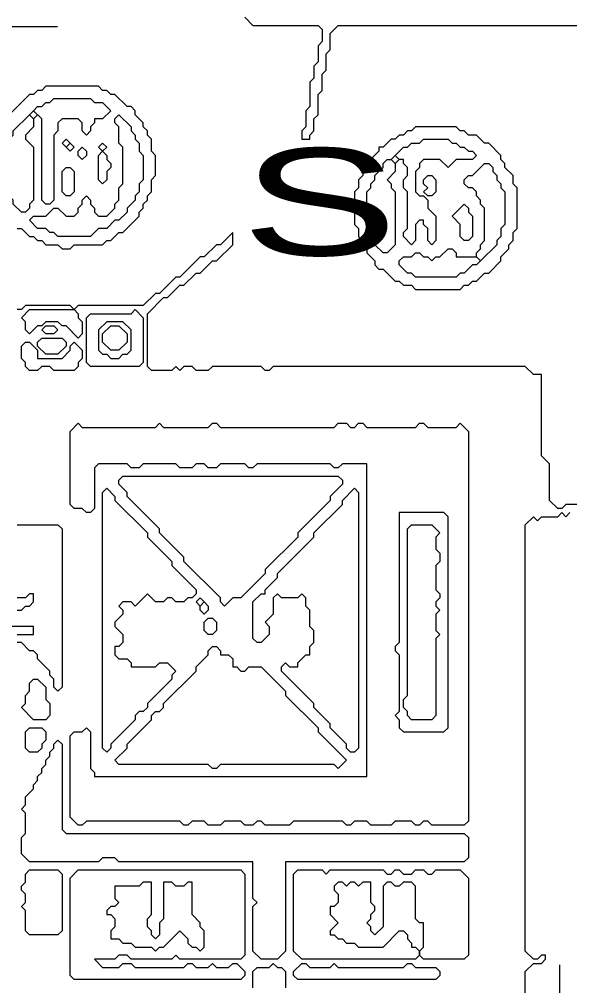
# Model space of a CAD drawing. Extents: x 20 to 3943, y 20 to 2783.
# Drawn here: x 2742.5 to 2877.9, y 1603.5 to 1841.5 of the extents above; entities that cross this region are included whole.
import ezdxf

# ---------------------------------------------------------------- set-up
doc = ezdxf.new("R2010")
doc.units = 0
for name, color, linetype, lineweight in [('OCR_TEXT', 6, 'Continuous', 0), ('TRACE_CURVE', 6, 'Continuous', 0), ('TRACE_STRAIGHT', 5, 'Continuous', 0), ('TRACE_TEXT_SYMBOL', 6, 'Continuous', 0)]:
    doc.layers.add(name, color=color, linetype=linetype, lineweight=lineweight)
doc.styles.add('wqy-unicode', font='wqy-unicode.lff')

msp = doc.modelspace()

# ---------------------------------------------------------------- linework, layer by layer
at = {"layer": 'TRACE_CURVE', "color": 6}
for points in [[(2798, 1842), (2800, 1840), (2816, 1840), (2817, 1839), (2817, 1836), (2816, 1835), (2816, 1831), (2815, 1830), (2815, 1827), (2814, 1826), (2814, 1820), (2813, 1819), (2813, 1815), (2812, 1814), (2812, 1812), (2814, 1812), (2814, 1813), (2815, 1814), (2815, 1817), (2816, 1818), (2816, 1823), (2817, 1824), (2817, 1828), (2818, 1829), (2818, 1833), (2819, 1834), (2819, 1838), (2821, 1840), (2936, 1840)], [(2774, 1756), (2774, 1769), (2778, 1773), (2779, 1773), (2782, 1776), (2783, 1776), (2786, 1779), (2787, 1779), (2790, 1782), (2791, 1782), (2795, 1786), (2795, 1789), (2792, 1786), (2791, 1786), (2788, 1783), (2787, 1783), (2782, 1778), (2781, 1778), (2777, 1774), (2776, 1774), (2773, 1771), (2757, 1771), (2756, 1770), (2755, 1771), (2744, 1771), (2743, 1770), (2742, 1770)], [(2880, 1722), (2877, 1722), (2876, 1721), (2875, 1721), (2873, 1723), (2873, 1732), (2871, 1734), (2871, 1754), (2869, 1754), (2867, 1756), (2805, 1756), (2804, 1755), (2803, 1755), (2802, 1756), (2790, 1756), (2789, 1755), (2786, 1755), (2785, 1756), (2783, 1756), (2782, 1755), (2781, 1756), (2780, 1755), (2775, 1755), (2774, 1756)], [(2757, 1742), (2758, 1741), (2776, 1741), (2777, 1742), (2778, 1741), (2789, 1741), (2790, 1742), (2791, 1742), (2792, 1741), (2820, 1741), (2821, 1742), (2823, 1742), (2824, 1741), (2825, 1741), (2826, 1742), (2827, 1742), (2828, 1741), (2840, 1741), (2841, 1742), (2842, 1742), (2843, 1741), (2850, 1741), (2851, 1742), (2853, 1740), (2853, 1644), (2852, 1643), (2844, 1643), (2843, 1644), (2842, 1644), (2841, 1643), (2840, 1643), (2839, 1644), (2835, 1644), (2834, 1643), (2829, 1643), (2828, 1644), (2825, 1644), (2824, 1643), (2823, 1643), (2822, 1644), (2810, 1644), (2809, 1643), (2803, 1643), (2802, 1644), (2801, 1644), (2800, 1643), (2798, 1643), (2797, 1644), (2793, 1644), (2792, 1643), (2789, 1643), (2788, 1644), (2785, 1644), (2784, 1643), (2783, 1643), (2782, 1644), (2759, 1644), (2758, 1643), (2757, 1643), (2755, 1645), (2755, 1665), (2756, 1666), (2758, 1666), (2759, 1667)], [(2759, 1667), (2760, 1666), (2760, 1657), (2761, 1656), (2761, 1655), (2828, 1655), (2828, 1732), (2822, 1732), (2821, 1731), (2820, 1731), (2819, 1732), (2801, 1732), (2800, 1731), (2799, 1731), (2798, 1732), (2792, 1732), (2791, 1731), (2789, 1731), (2788, 1732), (2786, 1732), (2785, 1731), (2782, 1731), (2781, 1732), (2773, 1732), (2772, 1731), (2770, 1731), (2769, 1732), (2762, 1732), (2761, 1731), (2761, 1721), (2760, 1720), (2759, 1720), (2758, 1721), (2756, 1721), (2755, 1722), (2755, 1740), (2757, 1742)], [(2867, 1502), (2867, 1607), (2869, 1609), (2871, 1609), (2872, 1610), (2872, 1611), (2871, 1611), (2870, 1610), (2869, 1610), (2867, 1612), (2867, 1717), (2869, 1719), (2870, 1718), (2871, 1719), (2875, 1719), (2876, 1720), (2877, 1719), (2878, 1720)], [(2742, 1717), (2752, 1717), (2753, 1716), (2753, 1677), (2752, 1676), (2751, 1677), (2751, 1679), (2750, 1680), (2750, 1681), (2747, 1684), (2747, 1685), (2746, 1686), (2745, 1686), (2743, 1688), (2742, 1688)], [(2742, 1696), (2743, 1696), (2744, 1697), (2745, 1697), (2746, 1698), (2746, 1700), (2745, 1700), (2744, 1699), (2742, 1699)], [(2742, 1690), (2746, 1690), (2746, 1692), (2740, 1692)], [(2810, 1631), (2811, 1632), (2817, 1632), (2818, 1631), (2819, 1632), (2832, 1632), (2833, 1631), (2834, 1631), (2835, 1632), (2836, 1632), (2837, 1631), (2839, 1631), (2840, 1632), (2842, 1632), (2843, 1631), (2844, 1631), (2845, 1632), (2851, 1632), (2853, 1630), (2853, 1611), (2852, 1610), (2842, 1610), (2841, 1611), (2841, 1612), (2842, 1613), (2842, 1619), (2841, 1619), (2840, 1620), (2840, 1628), (2839, 1629), (2837, 1629), (2836, 1628), (2835, 1628), (2834, 1629), (2833, 1629), (2832, 1628), (2832, 1618), (2830, 1616), (2829, 1617), (2829, 1618), (2828, 1619), (2829, 1620), (2829, 1621), (2830, 1622), (2830, 1623), (2829, 1624), (2829, 1629), (2827, 1629), (2826, 1628), (2825, 1629), (2824, 1629), (2823, 1628), (2822, 1629), (2821, 1629), (2820, 1628), (2820, 1627), (2821, 1626), (2821, 1624), (2820, 1623), (2819, 1623), (2819, 1621), (2821, 1619), (2819, 1617), (2819, 1616)], [(2819, 1616), (2820, 1616), (2821, 1615), (2822, 1615), (2823, 1614), (2825, 1614), (2826, 1613), (2832, 1613), (2836, 1617), (2837, 1617), (2838, 1616), (2838, 1615), (2839, 1614), (2839, 1613), (2840, 1613), (2841, 1612), (2841, 1611), (2840, 1610), (2812, 1610), (2810, 1612), (2810, 1631)], [(2800, 1603), (2800, 1607), (2801, 1608), (2804, 1608), (2805, 1609), (2806, 1608), (2807, 1608), (2808, 1607), (2808, 1603)]]:
    msp.add_lwpolyline(points, dxfattribs=at)
for points in [[(2745, 1770), (2756, 1770), (2757, 1769), (2757, 1768), (2758, 1767), (2758, 1764), (2757, 1763), (2754, 1766), (2753, 1766), (2752, 1767), (2749, 1767), (2748, 1766), (2747, 1766), (2745, 1764), (2744, 1765), (2744, 1767), (2743, 1768)], [(2770, 1769), (2771, 1770), (2773, 1768), (2773, 1757), (2772, 1756), (2760, 1756), (2759, 1757), (2759, 1768), (2760, 1769)], [(2748, 1765), (2749, 1766), (2751, 1766), (2752, 1765), (2751, 1764), (2749, 1764)], [(2743, 1761), (2744, 1762), (2745, 1762), (2747, 1760), (2747, 1758), (2753, 1758), (2755, 1760), (2755, 1761), (2756, 1762), (2758, 1760), (2758, 1758), (2757, 1757), (2757, 1756), (2756, 1755), (2751, 1755), (2750, 1756), (2748, 1756), (2747, 1755), (2745, 1755), (2744, 1756), (2744, 1757), (2743, 1758)], [(2747, 1762), (2748, 1763), (2753, 1763), (2754, 1762), (2754, 1761), (2752, 1759), (2749, 1759), (2747, 1761)], [(2767, 1728), (2768, 1729), (2821, 1729), (2822, 1728), (2822, 1727), (2819, 1724), (2819, 1723), (2811, 1715), (2811, 1714), (2803, 1706), (2803, 1705), (2797, 1699), (2795, 1699), (2793, 1697), (2792, 1698), (2792, 1699), (2783, 1708), (2783, 1709), (2777, 1715), (2777, 1716), (2769, 1724), (2769, 1725), (2767, 1727)], [(2763, 1725), (2764, 1726), (2766, 1724), (2766, 1723), (2774, 1715), (2774, 1714), (2780, 1708), (2780, 1707), (2786, 1701), (2786, 1700), (2785, 1699), (2784, 1699), (2783, 1698), (2781, 1698), (2780, 1699), (2779, 1699), (2778, 1698), (2776, 1698), (2774, 1700), (2771, 1697), (2770, 1698), (2768, 1698), (2767, 1697), (2768, 1696), (2768, 1695), (2766, 1693), (2766, 1692), (2768, 1690), (2768, 1688), (2767, 1687), (2766, 1687), (2766, 1685), (2767, 1684), (2769, 1684), (2770, 1683), (2770, 1682), (2776, 1682), (2777, 1683), (2779, 1683), (2781, 1681), (2780, 1680), (2780, 1679), (2774, 1673), (2774, 1672), (2773, 1671), (2772, 1671), (2771, 1670), (2771, 1669), (2765, 1663), (2765, 1662), (2764, 1661), (2763, 1662)], [(2825, 1726), (2826, 1725), (2826, 1662), (2825, 1661), (2824, 1661), (2823, 1662), (2823, 1663), (2819, 1667), (2819, 1668), (2815, 1672), (2815, 1673), (2807, 1681), (2807, 1682), (2808, 1683), (2809, 1682), (2811, 1682), (2811, 1683), (2813, 1685), (2814, 1685), (2814, 1687), (2815, 1688), (2815, 1691), (2814, 1692), (2814, 1696), (2813, 1697), (2813, 1699), (2812, 1700), (2811, 1699), (2807, 1699), (2806, 1700), (2805, 1699), (2805, 1695), (2803, 1693), (2804, 1692), (2804, 1690), (2802, 1688), (2801, 1688), (2800, 1689), (2800, 1698), (2802, 1700), (2803, 1700), (2803, 1701), (2806, 1704), (2806, 1705), (2815, 1714), (2815, 1715), (2822, 1722), (2822, 1723)], [(2786, 1698), (2787, 1699), (2788, 1698), (2787, 1697)], [(2787, 1697), (2788, 1698), (2789, 1697), (2789, 1696), (2788, 1695), (2787, 1696)], [(2788, 1693), (2789, 1694), (2790, 1694), (2791, 1693), (2791, 1691), (2790, 1690), (2789, 1690), (2788, 1691)], [(2789, 1686), (2790, 1687), (2791, 1687), (2792, 1686), (2792, 1685), (2794, 1685), (2795, 1684), (2795, 1682), (2796, 1682), (2797, 1681), (2798, 1681), (2799, 1682), (2802, 1682), (2808, 1676), (2808, 1675), (2816, 1667), (2816, 1666), (2823, 1659), (2821, 1657), (2820, 1658), (2792, 1658), (2791, 1657), (2790, 1657), (2789, 1658), (2767, 1658), (2766, 1659), (2769, 1662), (2769, 1663), (2775, 1669), (2775, 1670), (2776, 1671), (2777, 1671), (2778, 1672), (2778, 1673), (2786, 1681), (2786, 1682), (2789, 1685)], [(2745, 1678), (2746, 1679), (2747, 1679), (2749, 1677), (2749, 1674), (2750, 1673), (2750, 1670), (2749, 1669), (2746, 1669), (2743, 1672), (2744, 1673), (2744, 1675), (2745, 1676)], [(2744, 1666), (2745, 1667), (2748, 1667), (2749, 1666), (2749, 1664), (2748, 1663), (2748, 1662), (2747, 1661), (2745, 1661), (2744, 1662)], [(2751, 1663), (2752, 1664), (2753, 1663), (2753, 1642), (2754, 1641), (2852, 1641), (2853, 1640), (2853, 1635), (2852, 1634), (2808, 1634), (2808, 1612), (2806, 1610), (2802, 1610), (2800, 1612), (2800, 1623), (2801, 1624), (2800, 1625), (2800, 1634), (2767, 1634), (2766, 1635), (2763, 1635), (2762, 1634), (2745, 1634), (2743, 1636), (2743, 1640), (2744, 1641), (2744, 1646), (2743, 1647), (2744, 1648), (2744, 1650), (2746, 1652), (2746, 1653), (2747, 1654), (2747, 1655), (2748, 1656), (2748, 1657), (2749, 1658), (2749, 1659), (2750, 1660), (2750, 1661), (2751, 1662)], [(2744, 1631), (2745, 1632), (2752, 1632), (2753, 1631), (2753, 1617), (2752, 1616), (2745, 1616), (2744, 1617), (2744, 1622), (2743, 1623), (2744, 1624), (2744, 1626), (2743, 1627), (2743, 1628), (2744, 1629)], [(2757, 1632), (2797, 1632), (2798, 1631), (2798, 1611), (2797, 1610), (2782, 1610), (2781, 1611), (2780, 1610), (2770, 1610), (2769, 1611), (2767, 1611), (2766, 1610), (2761, 1610), (2763, 1608), (2767, 1608), (2768, 1609), (2770, 1609), (2771, 1608), (2783, 1608), (2784, 1609), (2785, 1609), (2786, 1608), (2789, 1608), (2790, 1609), (2791, 1608), (2794, 1608), (2795, 1609), (2796, 1609), (2798, 1607), (2798, 1606), (2797, 1605), (2756, 1605), (2755, 1606), (2755, 1630)], [(2812, 1609), (2813, 1609), (2814, 1608), (2819, 1608), (2820, 1609), (2821, 1608), (2837, 1608), (2838, 1609), (2839, 1609), (2840, 1608), (2845, 1608), (2846, 1607), (2846, 1606), (2845, 1605), (2811, 1605), (2810, 1606), (2810, 1607)]]:
    msp.add_lwpolyline(points, close=True, dxfattribs=at)
at = {"layer": 'TRACE_STRAIGHT', "color": 5}
for p, q in [((2540.625, 1839.68), (2751.875, 1839.713)), ((2875.304, 1492.373), (2875.508, 1608.627))]:
    msp.add_line(p, q, dxfattribs=at)
at = {"layer": 'TRACE_TEXT_SYMBOL', "color": 6}
msp.add_lwpolyline([(2742, 1790), (2743, 1790), (2745, 1788), (2746, 1788), (2747, 1787), (2748, 1787), (2749, 1786), (2752, 1786), (2753, 1785), (2755, 1785), (2756, 1786), (2763, 1786), (2764, 1787), (2765, 1787), (2767, 1789), (2768, 1789), (2772, 1793), (2772, 1794), (2773, 1795), (2773, 1796), (2774, 1797), (2774, 1798), (2775, 1799), (2775, 1802), (2776, 1803), (2776, 1808), (2775, 1809), (2775, 1812), (2774, 1813), (2774, 1814), (2773, 1815), (2773, 1816), (2771, 1818), (2771, 1819), (2770, 1820), (2769, 1820), (2766, 1823), (2765, 1823), (2764, 1824), (2763, 1824), (2762, 1825), (2749, 1825), (2748, 1824), (2747, 1824), (2746, 1823), (2745, 1823), (2739, 1817)], dxfattribs=at)
for points in [[(2750, 1821), (2751, 1822), (2760, 1822), (2761, 1821), (2763, 1821), (2765, 1819), (2763, 1817), (2761, 1817), (2761, 1816), (2760, 1815), (2760, 1814), (2759, 1813), (2758, 1814), (2758, 1816), (2757, 1817), (2753, 1817), (2752, 1816), (2752, 1814), (2751, 1813), (2751, 1797), (2750, 1796), (2749, 1796), (2748, 1797), (2748, 1817), (2746, 1819), (2747, 1820), (2748, 1820), (2749, 1821)], [(2745, 1818), (2746, 1819), (2747, 1818), (2746, 1817)], [(2745, 1818), (2746, 1817), (2746, 1815), (2744, 1813), (2744, 1812), (2746, 1810), (2746, 1797), (2745, 1796), (2745, 1795), (2744, 1794), (2743, 1794), (2741, 1796), (2741, 1797), (2740, 1798), (2740, 1799), (2739, 1800), (2739, 1810), (2740, 1811), (2740, 1812), (2741, 1813), (2741, 1814)], [(2766, 1817), (2767, 1818), (2770, 1815), (2770, 1814), (2771, 1813), (2771, 1812), (2772, 1811), (2772, 1809), (2773, 1808), (2773, 1802), (2772, 1801), (2772, 1799), (2771, 1798), (2771, 1797), (2769, 1795), (2769, 1794), (2767, 1792), (2766, 1792), (2764, 1790), (2762, 1790), (2760, 1788), (2752, 1788), (2751, 1789), (2750, 1789), (2749, 1790), (2747, 1790), (2745, 1792), (2746, 1793), (2749, 1793), (2751, 1795), (2752, 1795), (2754, 1793), (2756, 1793), (2757, 1794), (2757, 1795), (2758, 1796), (2758, 1797), (2759, 1798), (2760, 1797), (2760, 1796), (2761, 1795), (2761, 1794), (2762, 1793), (2764, 1793), (2766, 1795), (2766, 1796), (2767, 1797), (2767, 1800), (2768, 1801), (2768, 1810), (2767, 1811), (2767, 1815), (2766, 1816)], [(2840, 1815), (2839, 1814), (2838, 1814), (2837, 1813), (2836, 1813), (2835, 1812), (2834, 1812), (2832, 1810), (2831, 1810), (2831, 1809), (2828, 1806), (2828, 1805), (2827, 1804), (2827, 1803), (2826, 1802), (2826, 1800), (2825, 1799), (2825, 1791), (2826, 1790), (2826, 1788), (2827, 1787), (2827, 1786), (2828, 1785), (2828, 1784), (2830, 1782), (2830, 1781), (2831, 1780), (2832, 1780), (2835, 1777), (2836, 1777), (2837, 1776), (2839, 1776), (2840, 1775), (2851, 1775), (2852, 1776), (2853, 1776), (2854, 1777), (2855, 1777), (2857, 1779), (2858, 1779), (2861, 1782), (2861, 1783), (2863, 1785), (2863, 1786), (2864, 1787), (2864, 1789), (2865, 1790), (2865, 1800), (2864, 1801), (2864, 1803), (2862, 1805), (2862, 1806), (2861, 1807), (2861, 1808), (2858, 1811), (2857, 1811), (2855, 1813), (2853, 1813), (2852, 1814), (2851, 1814), (2850, 1815)], [(2753, 1811), (2754, 1812), (2755, 1811), (2754, 1810)], [(2841, 1811), (2842, 1812), (2848, 1812), (2849, 1811), (2850, 1811), (2851, 1810), (2852, 1810), (2853, 1809), (2854, 1809), (2855, 1808), (2854, 1807), (2850, 1807), (2848, 1805), (2846, 1807), (2842, 1807), (2841, 1806), (2841, 1805), (2840, 1804), (2840, 1799), (2841, 1798), (2842, 1798), (2843, 1797), (2843, 1795), (2845, 1793), (2845, 1787), (2844, 1786), (2843, 1787), (2843, 1790), (2842, 1791), (2842, 1792), (2841, 1792), (2840, 1791), (2840, 1787), (2839, 1786), (2837, 1788), (2837, 1789), (2838, 1790), (2838, 1799), (2837, 1800), (2837, 1802), (2838, 1803), (2838, 1805), (2837, 1806), (2837, 1807), (2836, 1807), (2835, 1808), (2837, 1810), (2838, 1810), (2839, 1811)], [(2754, 1810), (2755, 1811), (2756, 1810), (2755, 1809)], [(2757, 1809), (2758, 1810), (2759, 1809), (2759, 1808), (2758, 1807), (2757, 1808)], [(2762, 1810), (2763, 1811), (2764, 1810), (2763, 1809)], [(2762, 1808), (2763, 1809), (2764, 1808), (2764, 1807), (2765, 1806), (2765, 1805), (2764, 1804), (2764, 1802), (2763, 1801), (2762, 1802)], [(2832, 1806), (2833, 1807), (2834, 1807), (2835, 1806), (2835, 1804), (2833, 1802), (2834, 1801), (2834, 1800), (2835, 1799), (2835, 1786), (2833, 1784), (2832, 1784), (2830, 1786), (2830, 1788), (2829, 1789), (2829, 1790), (2828, 1791), (2828, 1799), (2829, 1800), (2829, 1801), (2830, 1802), (2830, 1803), (2832, 1805)], [(2834, 1807), (2835, 1808), (2836, 1807), (2835, 1806)], [(2753, 1804), (2754, 1805), (2755, 1805), (2756, 1804), (2756, 1799), (2755, 1798), (2754, 1798), (2753, 1799)], [(2857, 1806), (2858, 1806), (2859, 1805), (2859, 1804), (2860, 1803), (2860, 1802), (2861, 1801), (2861, 1800), (2862, 1799), (2862, 1791), (2861, 1790), (2861, 1788), (2860, 1787), (2860, 1786), (2856, 1782), (2855, 1783), (2855, 1784), (2856, 1785), (2856, 1786), (2857, 1787), (2857, 1795), (2856, 1796), (2856, 1797), (2855, 1798), (2855, 1799), (2854, 1800), (2853, 1800), (2852, 1801), (2852, 1802), (2853, 1803), (2854, 1803)], [(2842, 1802), (2843, 1803), (2844, 1803), (2845, 1802), (2845, 1799), (2844, 1798), (2843, 1798), (2842, 1799), (2843, 1800), (2842, 1801)], [(2852, 1796), (2853, 1795), (2853, 1794), (2854, 1793), (2854, 1788), (2853, 1787), (2852, 1787), (2851, 1788), (2851, 1791), (2849, 1793)], [(2848, 1785), (2849, 1785), (2850, 1784), (2850, 1783), (2855, 1783), (2856, 1782), (2855, 1781), (2854, 1781), (2852, 1779), (2851, 1779), (2850, 1778), (2840, 1778), (2839, 1779), (2838, 1779), (2836, 1781), (2836, 1782), (2837, 1783), (2839, 1783), (2840, 1784), (2841, 1784), (2842, 1783), (2843, 1783), (2844, 1782), (2845, 1783), (2846, 1783)], [(2764, 1767), (2762, 1765), (2762, 1760), (2763, 1759), (2764, 1759), (2765, 1758), (2767, 1758), (2768, 1759), (2769, 1759), (2770, 1760), (2770, 1765), (2768, 1767)], [(2765, 1766), (2767, 1766), (2769, 1764), (2769, 1762), (2767, 1760), (2765, 1760), (2763, 1762), (2763, 1764)], [(2836, 1720), (2836, 1688), (2835, 1687), (2835, 1686), (2836, 1685), (2836, 1671), (2835, 1670), (2836, 1669), (2836, 1667), (2837, 1666), (2847, 1666), (2848, 1667), (2848, 1719), (2847, 1720)], [(2838, 1716), (2839, 1717), (2844, 1717), (2846, 1715), (2845, 1714), (2845, 1711), (2846, 1710), (2846, 1708), (2845, 1707), (2845, 1701), (2846, 1700), (2846, 1699), (2845, 1698), (2845, 1697), (2846, 1696), (2845, 1695), (2845, 1691), (2846, 1690), (2845, 1689), (2845, 1670), (2844, 1669), (2839, 1669), (2838, 1670), (2838, 1671), (2837, 1672), (2837, 1674), (2838, 1675)], [(2773, 1629), (2772, 1628), (2766, 1628), (2766, 1625), (2767, 1624), (2766, 1623), (2765, 1623), (2764, 1622), (2764, 1621), (2765, 1621), (2766, 1620), (2766, 1618), (2765, 1617), (2765, 1615), (2767, 1615), (2768, 1614), (2770, 1614), (2771, 1613), (2775, 1613), (2776, 1612), (2777, 1613), (2778, 1613), (2782, 1617), (2784, 1615), (2784, 1614), (2785, 1613), (2786, 1613), (2787, 1612), (2788, 1613), (2788, 1617), (2787, 1618), (2787, 1619), (2785, 1621), (2785, 1629), (2784, 1629), (2783, 1628), (2781, 1628), (2780, 1629), (2778, 1629), (2778, 1620), (2777, 1619), (2777, 1616), (2776, 1615), (2775, 1616), (2775, 1617), (2774, 1618), (2774, 1620), (2775, 1621), (2775, 1629)]]:
    msp.add_lwpolyline(points, close=True, dxfattribs=at)

# ---------------------------------------------------------------- texts
at = {"layer": 'OCR_TEXT', "color": 6, "style": 'wqy-unicode', "width": 1.646743}
msp.add_text('S', height=26.384, dxfattribs=at).set_placement((2797, 1783.352))

doc.saveas('drawing.dxf')
